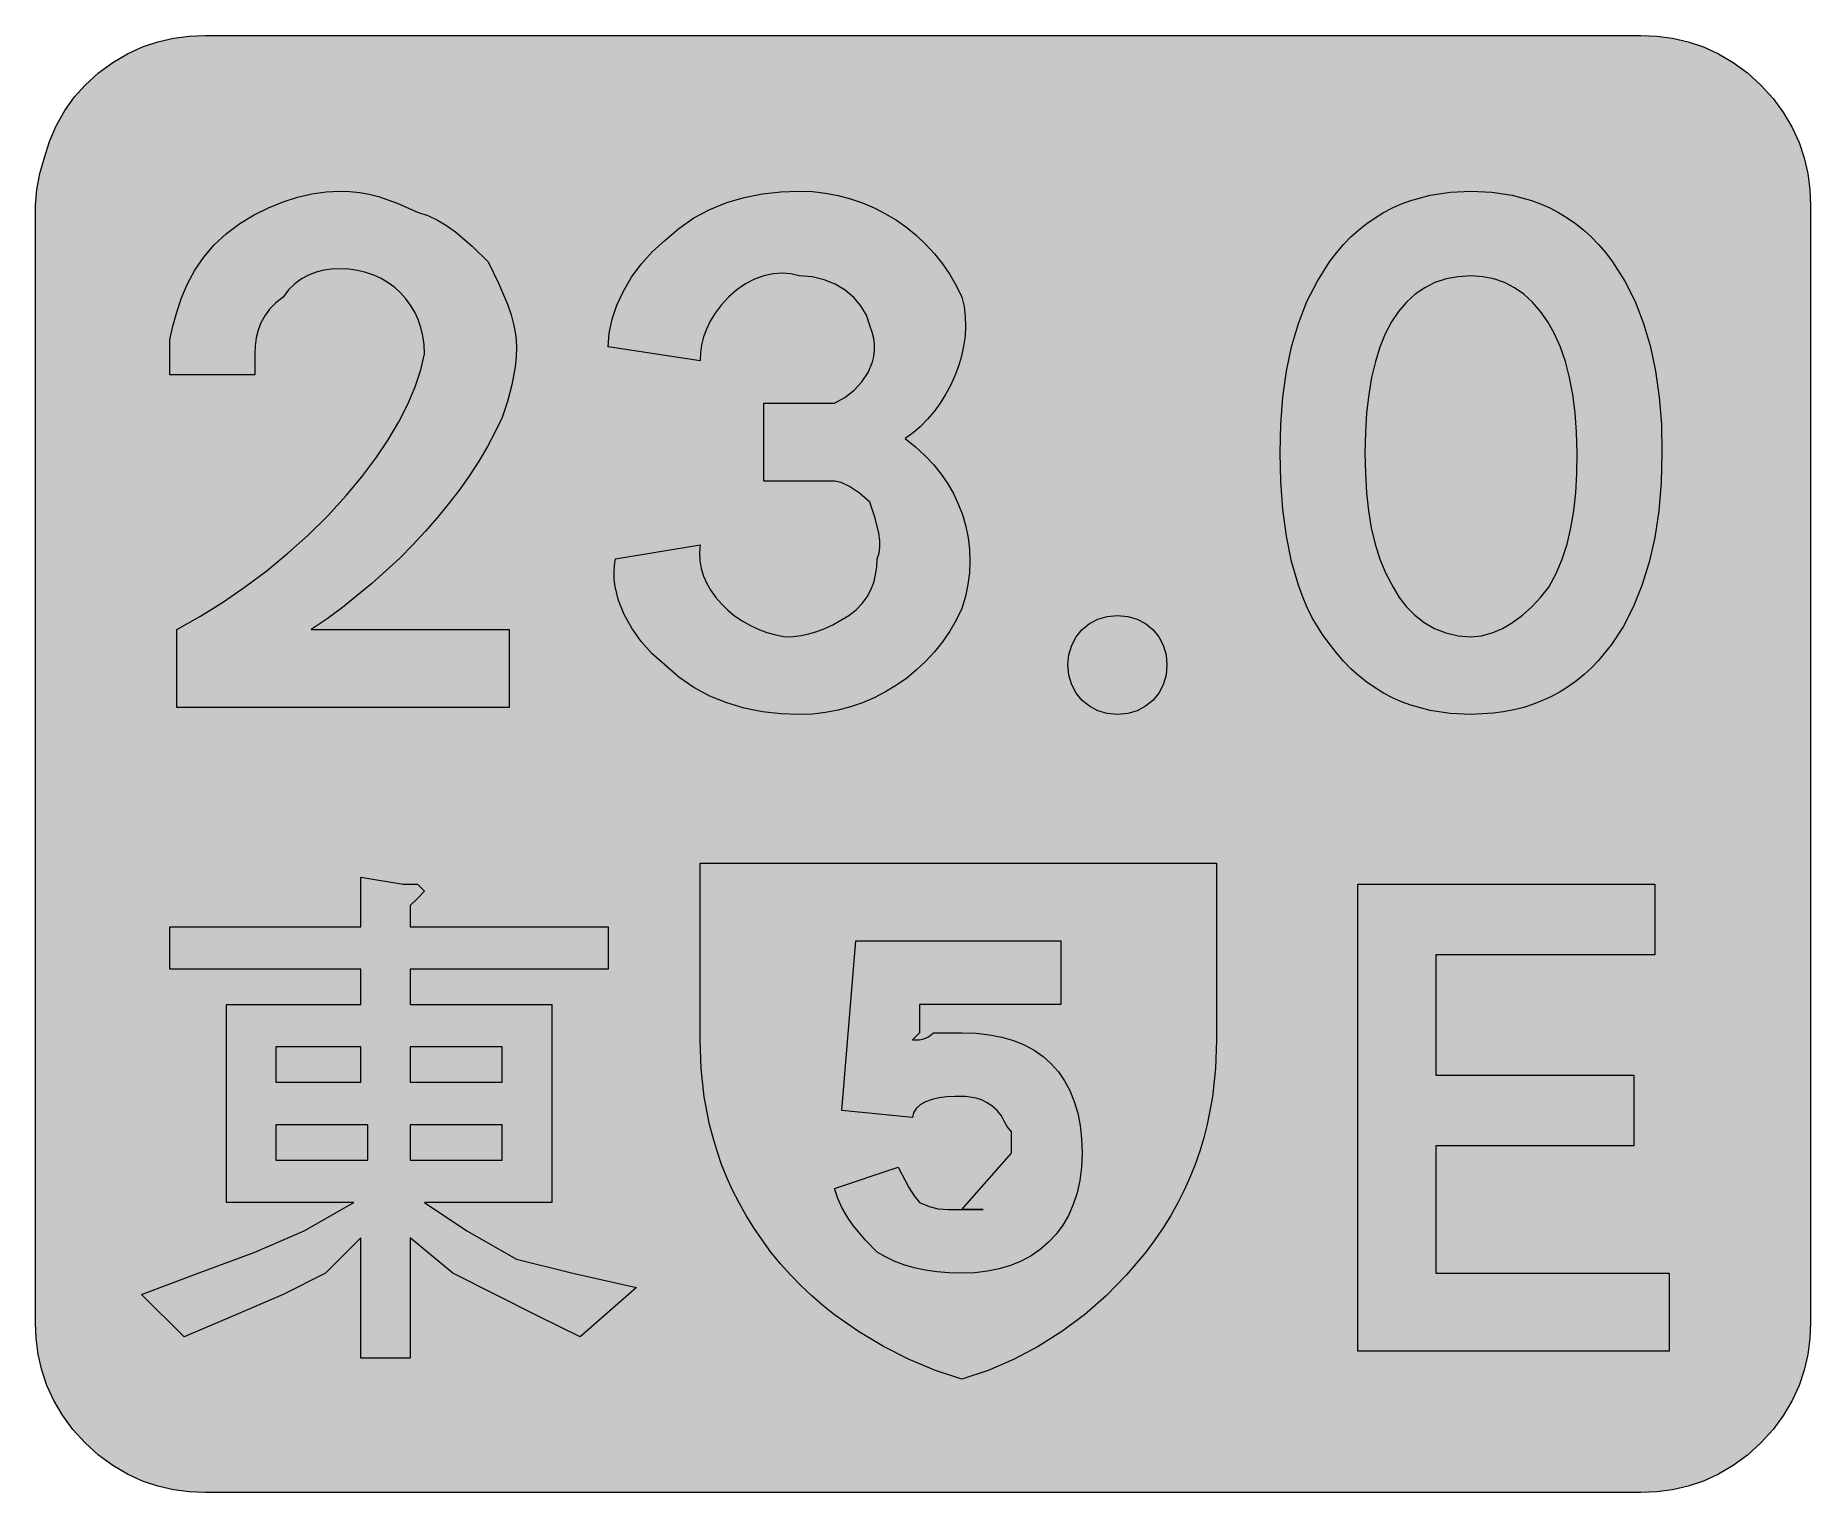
# Model space of a CAD drawing. Header units: metres. Extents: x 133 to 434, y 11 to 258.
import ezdxf

# ---------------------------------------------------------------- set-up
doc = ezdxf.new("R2010")
doc.units = ezdxf.units.M
for name, color, linetype, true_color in [('FILL_BLACK_000000', 7, 'Continuous', 0x000000), ('FILL_BLUE_0000FF', 7, 'Continuous', 0x0000ff), ('FILL_WHITE_FFFFFF', 7, 'Continuous', 0xffffff), ('FILL_YELLOW_FFFF00', 7, 'Continuous', 0xffff00), ('STROKE_BLACK_000000', 7, 'Continuous', 0x000000), ('STROKE_WHITE_FFFFFF', 7, 'Continuous', 0xffffff)]:
    doc.layers.add(name, color=color, linetype=linetype, true_color=true_color)

msp = doc.modelspace()

# ---------------------------------------------------------------- hatches: boundary and pattern name
at = {"layer": 'FILL_BLACK_000000', "true_color": 0x000000}
h = msp.add_hatch(color=7, dxfattribs=at)
h.dxf.hatch_style = 1
h.paths.add_polyline_path([(298.65, 68.64), (298.65, 72.24), (297.94, 73.14), (297.45, 74.04), (296.96, 74.94), (296.25, 75.84), (295.35, 76.63), (294.45, 77.23), (293.55, 77.65), (292.65, 77.94), (290.85, 78.2), (289.05, 78.24), (287.71, 78.18), (286.41, 78.01), (285.19, 77.73), (284.1, 77.34), (283.18, 76.83), (282.47, 76.21), (282.01, 75.48), (281.85, 74.64), (269.85, 75.84), (272.25, 104.64), (307.05, 104.64), (307.05, 93.84), (283.05, 93.84), (283.05, 89.04), (281.85, 87.84), (283.05, 87.84), (283.8, 87.99), (284.57, 88.35), (285.45, 89.04), (290.25, 89.04), (292.65, 88.96), (294.92, 88.7), (297.03, 88.29), (299.01, 87.71), (300.83, 86.97), (302.51, 86.07), (304.03, 85.01), (305.4, 83.79), (306.62, 82.42), (307.68, 80.9), (308.58, 79.22), (309.32, 77.4), (309.9, 75.42), (310.31, 73.31), (310.57, 71.04), (310.65, 68.64), (310.55, 66.24), (310.27, 63.97), (309.8, 61.86), (309.15, 59.88), (308.34, 58.06), (307.36, 56.38), (306.23, 54.86), (304.95, 53.49), (303.53, 52.27), (301.98, 51.21), (300.3, 50.31), (298.5, 49.57), (296.59, 48.99), (294.57, 48.58), (292.46, 48.32), (290.25, 48.24), (288.06, 48.3), (285.98, 48.46), (284.01, 48.75), (282.15, 49.14), (280.41, 49.65), (278.78, 50.26), (277.26, 51), (275.85, 51.84), (273.88, 53.86), (271.8, 56.34), (270.82, 57.75), (269.94, 59.26), (269.21, 60.9), (268.65, 62.64), (279.45, 66.24), (281.25, 62.79), (282.15, 61.35), (283.05, 60.24), (284.68, 59.55), (286.2, 59.19), (287.94, 59.06), (290.25, 59.04), (298.65, 68.64)])
at = {"layer": 'FILL_BLUE_0000FF', "true_color": 0x0000ff}
h = msp.add_hatch(color=7, dxfattribs=at)
h.dxf.hatch_style = 1
h.paths.add_polyline_path([(405.45, 258.24), (408.15, 258.13), (410.83, 257.77), (413.49, 257.16), (416.1, 256.29), (418.66, 255.13), (421.14, 253.68), (423.55, 251.92), (425.85, 249.84), (427.93, 247.54), (429.69, 245.13), (431.14, 242.65), (432.3, 240.09), (433.17, 237.48), (433.78, 234.82), (434.14, 232.14), (434.25, 229.44), (434.25, 39.84), (434.14, 37.14), (433.78, 34.46), (433.17, 31.8), (432.3, 29.19), (431.14, 26.63), (429.69, 24.15), (427.93, 21.74), (425.85, 19.44), (423.55, 17.36), (421.14, 15.6), (418.66, 14.15), (416.1, 12.99), (413.49, 12.12), (410.83, 11.51), (408.15, 11.15), (405.45, 11.04), (161.85, 11.04), (159.15, 11.15), (156.47, 11.51), (153.81, 12.12), (151.2, 12.99), (148.64, 14.15), (146.16, 15.6), (143.75, 17.36), (141.45, 19.44), (139.37, 21.74), (137.61, 24.15), (136.16, 26.63), (135, 29.19), (134.13, 31.8), (133.52, 34.46), (133.16, 37.14), (133.05, 39.84), (133.05, 229.44), (133.26, 232.14), (133.8, 234.84), (134.57, 237.54), (135.45, 240.24), (136.56, 242.92), (138, 245.49), (139.67, 247.83), (141.45, 249.84), (143.75, 251.92), (146.16, 253.68), (148.64, 255.13), (151.2, 256.29), (153.81, 257.16), (156.47, 257.77), (159.15, 258.13), (161.85, 258.24), (405.45, 258.24)])
at = {"layer": 'FILL_WHITE_FFFFFF', "true_color": 0xffffff}
h = msp.add_hatch(color=7, dxfattribs=at)
h.dxf.hatch_style = 1
h.paths.add_polyline_path([(155.85, 200.64), (155.85, 206.64), (156.36, 208.94), (157.01, 211.31), (157.83, 213.71), (158.85, 216.09), (160.09, 218.42), (161.59, 220.65), (163.36, 222.73), (165.45, 224.64), (167.75, 226.33), (170.14, 227.79), (172.58, 229.03), (175.05, 230.04), (177.52, 230.83), (179.96, 231.39), (182.35, 231.73), (184.65, 231.84), (186.4, 231.78), (188.06, 231.61), (189.67, 231.33), (191.25, 230.94), (194.44, 229.81), (197.85, 228.24), (199.6, 227.68), (201.24, 226.93), (202.81, 226), (204.3, 224.94), (207.13, 222.5), (209.85, 219.84), (211.61, 216.24), (213.15, 212.64), (213.76, 210.84), (214.24, 209.04), (214.54, 207.24), (214.65, 205.44), (214.6, 203.69), (214.44, 202.05), (213.9, 198.99), (213.13, 196.16), (212.25, 193.44), (211.06, 190.97), (209.73, 188.5), (208.27, 186.04), (206.68, 183.6), (204.98, 181.17), (203.16, 178.78), (201.23, 176.42), (199.2, 174.09), (197.07, 171.81), (194.85, 169.57), (190.14, 165.26), (185.13, 161.2), (182.52, 159.28), (179.85, 157.44), (213.45, 157.44), (213.45, 144.24), (157.05, 144.24), (157.05, 157.44), (161.04, 159.75), (164.93, 162.18), (168.69, 164.76), (172.35, 167.49), (175.89, 170.39), (179.33, 173.47), (182.64, 176.75), (185.85, 180.24), (188.44, 183.39), (190.78, 186.52), (192.87, 189.63), (194.7, 192.69), (196.24, 195.7), (197.49, 198.63), (198.43, 201.49), (199.05, 204.24), (198.98, 205.79), (198.78, 207.27), (198.44, 208.69), (197.98, 210.03), (197.4, 211.3), (196.71, 212.49), (195.91, 213.59), (195, 214.59), (194, 215.5), (192.9, 216.3), (191.71, 216.99), (190.44, 217.57), (189.1, 218.03), (187.68, 218.37), (186.2, 218.57), (184.65, 218.64), (183.3, 218.58), (181.97, 218.4), (180.66, 218.07), (179.4, 217.59), (178.19, 216.94), (177.06, 216.11), (176, 215.08), (175.05, 213.84), (173.81, 212.89), (172.78, 211.83), (171.95, 210.7), (171.3, 209.49), (170.82, 208.23), (170.49, 206.92), (170.31, 205.59), (170.25, 204.24), (170.25, 200.64), (155.85, 200.64)])
h = msp.add_hatch(color=7, dxfattribs=at)
h.dxf.hatch_style = 1
h.paths.add_polyline_path([(256.65, 182.64), (256.65, 195.84), (266.25, 195.84), (267.45, 195.84), (268.65, 195.84), (270.38, 196.85), (271.95, 198.07), (273.29, 199.49), (274.35, 201.09), (275.07, 202.86), (275.29, 203.8), (275.4, 204.78), (275.4, 205.8), (275.28, 206.85), (275.03, 207.93), (274.65, 209.04), (274.04, 210.78), (273.11, 212.38), (271.91, 213.81), (270.45, 215.04), (268.77, 216.05), (266.89, 216.8), (264.84, 217.28), (262.65, 217.44), (261.25, 217.78), (259.76, 217.89), (258.22, 217.78), (256.65, 217.44), (255.08, 216.88), (253.54, 216.09), (252.05, 215.08), (250.65, 213.84), (249.41, 212.49), (248.38, 211.14), (247.55, 209.79), (246.9, 208.44), (246.42, 207.09), (246.09, 205.74), (245.91, 204.39), (245.85, 203.04), (230.25, 205.44), (230.42, 207.74), (230.91, 210.11), (231.71, 212.51), (232.8, 214.89), (234.18, 217.22), (235.82, 219.45), (237.71, 221.53), (239.85, 223.44), (242.21, 225.52), (244.76, 227.28), (247.49, 228.73), (250.35, 229.89), (253.33, 230.76), (256.39, 231.37), (259.5, 231.73), (262.65, 231.84), (264.88, 231.76), (267.08, 231.51), (269.24, 231.1), (271.35, 230.55), (273.4, 229.84), (275.39, 228.99), (277.31, 228.01), (279.15, 226.89), (280.91, 225.65), (282.57, 224.28), (284.14, 222.8), (285.6, 221.21), (286.95, 219.51), (288.18, 217.71), (289.28, 215.82), (290.25, 213.84), (290.62, 212.24), (290.82, 210.59), (290.87, 208.92), (290.78, 207.22), (290.54, 205.52), (290.17, 203.82), (289.67, 202.14), (289.05, 200.49), (288.32, 198.88), (287.48, 197.33), (286.55, 195.84), (285.53, 194.43), (284.42, 193.12), (283.23, 191.9), (281.97, 190.81), (280.65, 189.84), (282.38, 188.45), (283.97, 186.98), (285.41, 185.43), (286.71, 183.82), (287.86, 182.15), (288.86, 180.41), (289.7, 178.62), (290.4, 176.79), (290.94, 174.91), (291.33, 173), (291.55, 171.06), (291.62, 169.08), (291.52, 167.09), (291.26, 165.08), (290.84, 163.06), (290.25, 161.04), (289.28, 159.06), (288.18, 157.17), (286.95, 155.37), (285.6, 153.67), (284.14, 152.08), (282.57, 150.6), (280.91, 149.23), (279.15, 147.99), (277.31, 146.87), (275.39, 145.89), (273.4, 145.04), (271.35, 144.33), (269.24, 143.78), (267.08, 143.37), (264.88, 143.12), (262.65, 143.04), (259.5, 143.15), (256.39, 143.51), (253.33, 144.12), (250.35, 144.99), (247.49, 146.15), (244.76, 147.6), (242.21, 149.36), (239.85, 151.44), (237.72, 153.35), (235.84, 155.43), (234.24, 157.66), (232.95, 159.99), (232, 162.37), (231.41, 164.77), (231.27, 165.96), (231.22, 167.14), (231.28, 168.3), (231.45, 169.44), (245.85, 171.84), (245.72, 170.49), (245.78, 169.15), (246.01, 167.83), (246.41, 166.53), (246.97, 165.27), (247.66, 164.06), (248.5, 162.89), (249.45, 161.79), (250.52, 160.76), (251.69, 159.8), (252.95, 158.94), (254.29, 158.17), (255.7, 157.51), (257.17, 156.96), (258.69, 156.53), (260.25, 156.24), (261.6, 156.3), (262.95, 156.46), (264.3, 156.75), (265.65, 157.14), (267, 157.65), (268.35, 158.26), (271.05, 159.84), (272.29, 160.79), (273.32, 161.85), (274.15, 162.98), (274.8, 164.19), (275.28, 165.45), (275.61, 166.76), (275.79, 168.09), (275.85, 169.44), (276.19, 170.39), (276.34, 171.45), (276.31, 172.58), (276.15, 173.79), (275.51, 176.36), (274.65, 179.04), (272.87, 180.61), (271.2, 181.74), (269.76, 182.41), (268.65, 182.64), (256.65, 182.64)])
h = msp.add_hatch(color=7, dxfattribs=at)
h.dxf.hatch_style = 1
h.paths.add_polyline_path([(344.72, 196.89), (345.33, 201.28), (346.2, 205.44), (347.36, 209.38), (348.81, 213.09), (350.57, 216.58), (352.65, 219.84), (353.8, 221.36), (355.01, 222.77), (356.27, 224.07), (357.58, 225.26), (358.94, 226.35), (360.35, 227.33), (361.8, 228.21), (363.3, 228.99), (364.84, 229.67), (366.42, 230.26), (369.69, 231.15), (373.11, 231.67), (376.65, 231.84), (380.19, 231.67), (383.61, 231.15), (386.88, 230.26), (388.46, 229.67), (390, 228.99), (391.5, 228.21), (392.95, 227.33), (394.36, 226.35), (395.72, 225.26), (397.03, 224.07), (398.29, 222.77), (399.5, 221.36), (400.65, 219.84), (402.73, 216.58), (404.49, 213.09), (405.94, 209.38), (407.1, 205.44), (407.97, 201.28), (408.58, 196.89), (408.94, 192.28), (409.05, 187.44), (408.91, 182.39), (408.49, 177.61), (407.81, 173.09), (406.86, 168.86), (405.64, 164.91), (404.18, 161.26), (402.46, 157.92), (400.5, 154.89), (398.3, 152.18), (397.11, 150.96), (395.87, 149.81), (394.56, 148.75), (393.2, 147.78), (391.79, 146.89), (390.32, 146.1), (388.79, 145.39), (387.22, 144.77), (385.58, 144.25), (383.9, 143.82), (382.16, 143.48), (380.38, 143.24), (376.65, 143.04), (373.11, 143.21), (369.69, 143.73), (366.42, 144.62), (364.84, 145.21), (363.3, 145.89), (361.8, 146.67), (360.35, 147.55), (358.94, 148.53), (357.58, 149.62), (356.27, 150.81), (355.01, 152.11), (353.8, 153.52), (352.65, 155.04), (351.57, 156.45), (350.57, 157.96), (349.65, 159.57), (348.81, 161.28), (348.04, 163.09), (347.36, 164.98), (346.2, 168.99), (345.33, 173.29), (344.72, 177.82), (344.36, 182.55), (344.25, 187.44), (344.36, 192.28), (344.72, 196.89)])
h.paths.add_polyline_path([(380.23, 156.88), (381.99, 157.63), (383.7, 158.64), (385.36, 159.87), (386.94, 161.3), (388.45, 162.9), (389.85, 164.64), (391.09, 166.95), (392.12, 169.38), (392.95, 171.96), (393.6, 174.69), (394.08, 177.59), (394.41, 180.67), (394.59, 183.95), (394.65, 187.44), (394.57, 190.94), (394.32, 194.24), (393.91, 197.34), (393.36, 200.23), (392.65, 202.91), (391.8, 205.37), (390.82, 207.62), (389.7, 209.64), (388.46, 211.44), (387.09, 213.01), (385.61, 214.35), (384.02, 215.45), (382.32, 216.32), (380.52, 216.94), (378.63, 217.31), (376.65, 217.44), (374.47, 217.31), (372.43, 216.94), (370.53, 216.32), (368.78, 215.45), (367.16, 214.35), (365.68, 213.01), (364.35, 211.44), (363.15, 209.64), (362.1, 207.62), (361.18, 205.37), (360.41, 202.91), (359.78, 200.23), (359.28, 197.34), (358.93, 194.24), (358.72, 190.94), (358.65, 187.44), (358.71, 183.95), (358.89, 180.67), (359.22, 177.59), (359.7, 174.69), (360.35, 171.96), (361.18, 169.38), (362.21, 166.95), (363.45, 164.64), (364.46, 162.9), (365.68, 161.3), (367.1, 159.87), (368.7, 158.64), (370.47, 157.63), (372.39, 156.88), (374.46, 156.4), (376.65, 156.24), (378.45, 156.4), (380.23, 156.88)], flags=16)
h = msp.add_hatch(color=7, dxfattribs=at)
h.dxf.hatch_style = 1
h.paths.add_polyline_path([(324.89, 149.7), (324.41, 148.1), (323.66, 146.67), (322.65, 145.44), (321.42, 144.43), (319.99, 143.68), (318.39, 143.2), (316.65, 143.04), (314.91, 143.2), (313.31, 143.68), (311.88, 144.43), (310.65, 145.44), (309.64, 146.67), (308.89, 148.1), (308.41, 149.7), (308.25, 151.44), (308.41, 153.18), (308.89, 154.78), (309.64, 156.21), (310.65, 157.44), (311.88, 158.45), (313.31, 159.2), (314.91, 159.68), (316.65, 159.84), (318.39, 159.68), (319.99, 159.2), (321.42, 158.45), (322.65, 157.44), (323.66, 156.21), (324.41, 154.78), (324.89, 153.18), (325.05, 151.44), (324.89, 149.7)])
h = msp.add_hatch(color=7, dxfattribs=at)
h.dxf.hatch_style = 1
h.paths.add_polyline_path([(196.65, 110.64), (196.65, 107.04), (230.25, 107.04), (230.25, 99.84), (196.65, 99.84), (196.65, 93.84), (220.65, 93.84), (220.65, 60.24), (199.05, 60.24), (206.25, 55.44), (214.65, 50.64), (224.25, 48.24), (235.05, 45.84), (225.45, 37.44), (218.25, 41.04), (211.05, 44.64), (203.85, 48.24), (196.65, 54.24), (196.65, 33.84), (188.25, 33.84), (188.25, 54.24), (182.25, 48.24), (175.05, 44.64), (166.65, 41.04), (158.25, 37.44), (151.05, 44.64), (160.65, 48.24), (170.25, 51.84), (178.65, 55.44), (187.05, 60.24), (165.45, 60.24), (165.45, 93.84), (188.25, 93.84), (188.25, 99.84), (155.85, 99.84), (155.85, 107.04), (188.25, 107.04), (188.25, 115.44), (195.45, 114.24), (197.85, 114.24), (199.05, 113.04), (197.85, 111.84), (196.65, 110.64)])
h.paths.add_polyline_path([(188.25, 80.64), (188.25, 86.64), (173.85, 86.64), (173.85, 80.64), (188.25, 80.64)], flags=16)
h.paths.add_polyline_path([(196.65, 67.44), (212.25, 67.44), (212.25, 73.44), (196.65, 73.44), (196.65, 67.44)], flags=16)
h.paths.add_polyline_path([(196.65, 86.64), (196.65, 80.64), (212.25, 80.64), (212.25, 86.64), (196.65, 86.64)], flags=16)
h.paths.add_polyline_path([(189.45, 73.44), (173.85, 73.44), (173.85, 67.44), (189.45, 67.44), (189.45, 73.44)], flags=16)
h = msp.add_hatch(color=7, dxfattribs=at)
h.dxf.hatch_style = 1
h.paths.add_polyline_path([(357.45, 114.24), (407.85, 114.24), (407.85, 102.24), (370.65, 102.24), (370.65, 81.84), (404.25, 81.84), (404.25, 69.84), (370.65, 69.84), (370.65, 48.24), (410.25, 48.24), (410.25, 35.04), (357.45, 35.04), (357.45, 114.24)])
at = {"layer": 'FILL_YELLOW_FFFF00', "true_color": 0xffff00}
h = msp.add_hatch(color=7, dxfattribs=at)
h.dxf.hatch_style = 1
h.paths.add_polyline_path([(285.76, 31.76), (281.31, 33.61), (276.94, 35.81), (272.7, 38.34), (268.63, 41.21), (266.67, 42.77), (264.77, 44.41), (262.93, 46.14), (261.16, 47.96), (259.47, 49.86), (257.85, 51.84), (256.33, 53.88), (254.92, 55.95), (253.62, 58.04), (252.43, 60.16), (251.34, 62.32), (250.36, 64.5), (249.48, 66.7), (248.7, 68.94), (248.02, 71.2), (247.43, 73.5), (246.54, 78.16), (246.02, 82.95), (245.85, 87.84), (245.85, 117.84), (333.45, 117.84), (333.45, 87.84), (333.28, 82.95), (332.76, 78.16), (331.87, 73.5), (331.28, 71.2), (330.6, 68.94), (329.82, 66.7), (328.94, 64.5), (327.96, 62.32), (326.87, 60.16), (325.68, 58.04), (324.38, 55.95), (322.97, 53.88), (321.45, 51.84), (318.19, 47.96), (314.72, 44.41), (311.05, 41.21), (307.2, 38.34), (303.18, 35.81), (299.01, 33.61), (294.69, 31.76), (290.25, 30.24), (285.76, 31.76)])

# ---------------------------------------------------------------- linework, layer by layer
at = {"layer": 'FILL_BLACK_000000', "lineweight": 0, "true_color": 0x000000}
msp.add_lwpolyline([(298.65, 68.64), (298.65, 72.24), (297.94, 73.14), (297.45, 74.04), (296.96, 74.94), (296.25, 75.84), (295.35, 76.63), (294.45, 77.23), (293.55, 77.65), (292.65, 77.94), (290.85, 78.2), (289.05, 78.24), (287.71, 78.18), (286.41, 78.01), (285.19, 77.73), (284.1, 77.34), (283.18, 76.83), (282.47, 76.21), (282.01, 75.48), (281.85, 74.64), (269.85, 75.84), (272.25, 104.64), (307.05, 104.64), (307.05, 93.84), (283.05, 93.84), (283.05, 89.04), (281.85, 87.84), (283.05, 87.84), (283.8, 87.99), (284.57, 88.35), (285.45, 89.04), (290.25, 89.04), (292.65, 88.96), (294.92, 88.7), (297.03, 88.29), (299.01, 87.71), (300.83, 86.97), (302.51, 86.07), (304.03, 85.01), (305.4, 83.79), (306.62, 82.42), (307.68, 80.9), (308.58, 79.22), (309.32, 77.4), (309.9, 75.42), (310.31, 73.31), (310.57, 71.04), (310.65, 68.64), (310.55, 66.24), (310.27, 63.97), (309.8, 61.86), (309.15, 59.88), (308.34, 58.06), (307.36, 56.38), (306.23, 54.86), (304.95, 53.49), (303.53, 52.27), (301.98, 51.21), (300.3, 50.31), (298.5, 49.57), (296.59, 48.99), (294.57, 48.58), (292.46, 48.32), (290.25, 48.24), (288.06, 48.3), (285.98, 48.46), (284.01, 48.75), (282.15, 49.14), (280.41, 49.65), (278.78, 50.26), (277.26, 51), (275.85, 51.84), (273.88, 53.86), (271.8, 56.34), (270.82, 57.75), (269.94, 59.26), (269.21, 60.9), (268.65, 62.64), (279.45, 66.24), (281.25, 62.79), (282.15, 61.35), (283.05, 60.24), (284.68, 59.55), (286.2, 59.19), (287.94, 59.06), (290.25, 59.04)], close=True, dxfattribs=at)
at = {"layer": 'FILL_BLUE_0000FF', "lineweight": 0, "true_color": 0x0000ff}
msp.add_lwpolyline([(405.45, 258.24), (408.15, 258.13), (410.83, 257.77), (413.49, 257.16), (416.1, 256.29), (418.66, 255.13), (421.14, 253.68), (423.55, 251.92), (425.85, 249.84), (427.93, 247.54), (429.69, 245.13), (431.14, 242.65), (432.3, 240.09), (433.17, 237.48), (433.78, 234.82), (434.14, 232.14), (434.25, 229.44), (434.25, 39.84), (434.14, 37.14), (433.78, 34.46), (433.17, 31.8), (432.3, 29.19), (431.14, 26.63), (429.69, 24.15), (427.93, 21.74), (425.85, 19.44), (423.55, 17.36), (421.14, 15.6), (418.66, 14.15), (416.1, 12.99), (413.49, 12.12), (410.83, 11.51), (408.15, 11.15), (405.45, 11.04), (161.85, 11.04), (159.15, 11.15), (156.47, 11.51), (153.81, 12.12), (151.2, 12.99), (148.64, 14.15), (146.16, 15.6), (143.75, 17.36), (141.45, 19.44), (139.37, 21.74), (137.61, 24.15), (136.16, 26.63), (135, 29.19), (134.13, 31.8), (133.52, 34.46), (133.16, 37.14), (133.05, 39.84), (133.05, 229.44), (133.26, 232.14), (133.8, 234.84), (134.57, 237.54), (135.45, 240.24), (136.56, 242.92), (138, 245.49), (139.67, 247.83), (141.45, 249.84), (143.75, 251.92), (146.16, 253.68), (148.64, 255.13), (151.2, 256.29), (153.81, 257.16), (156.47, 257.77), (159.15, 258.13), (161.85, 258.24)], close=True, dxfattribs=at)
at = {"layer": 'FILL_WHITE_FFFFFF', "lineweight": 0, "true_color": 0xffffff}
for points in [[(155.85, 200.64), (155.85, 206.64), (156.36, 208.94), (157.01, 211.31), (157.83, 213.71), (158.85, 216.09), (160.09, 218.42), (161.59, 220.65), (163.36, 222.73), (165.45, 224.64), (167.75, 226.33), (170.14, 227.79), (172.58, 229.03), (175.05, 230.04), (177.52, 230.83), (179.96, 231.39), (182.35, 231.73), (184.65, 231.84), (186.4, 231.78), (188.06, 231.61), (189.67, 231.33), (191.25, 230.94), (194.44, 229.81), (197.85, 228.24), (199.6, 227.68), (201.24, 226.93), (202.81, 226), (204.3, 224.94), (207.13, 222.5), (209.85, 219.84), (211.61, 216.24), (213.15, 212.64), (213.76, 210.84), (214.24, 209.04), (214.54, 207.24), (214.65, 205.44), (214.6, 203.69), (214.44, 202.05), (213.9, 198.99), (213.13, 196.16), (212.25, 193.44), (211.06, 190.97), (209.73, 188.5), (208.27, 186.04), (206.68, 183.6), (204.98, 181.17), (203.16, 178.78), (201.23, 176.42), (199.2, 174.09), (197.07, 171.81), (194.85, 169.57), (190.14, 165.26), (185.13, 161.2), (182.52, 159.28), (179.85, 157.44), (213.45, 157.44), (213.45, 144.24), (157.05, 144.24), (157.05, 157.44), (161.04, 159.75), (164.93, 162.18), (168.69, 164.76), (172.35, 167.49), (175.89, 170.39), (179.33, 173.47), (182.64, 176.75), (185.85, 180.24), (188.44, 183.39), (190.78, 186.52), (192.87, 189.63), (194.7, 192.69), (196.24, 195.7), (197.49, 198.63), (198.43, 201.49), (199.05, 204.24), (198.98, 205.79), (198.78, 207.27), (198.44, 208.69), (197.98, 210.03), (197.4, 211.3), (196.71, 212.49), (195.91, 213.59), (195, 214.59), (194, 215.5), (192.9, 216.3), (191.71, 216.99), (190.44, 217.57), (189.1, 218.03), (187.68, 218.37), (186.2, 218.57), (184.65, 218.64), (183.3, 218.58), (181.97, 218.4), (180.66, 218.07), (179.4, 217.59), (178.19, 216.94), (177.06, 216.11), (176, 215.08), (175.05, 213.84), (173.81, 212.89), (172.78, 211.83), (171.95, 210.7), (171.3, 209.49), (170.82, 208.23), (170.49, 206.92), (170.31, 205.59), (170.25, 204.24), (170.25, 200.64)], [(256.65, 182.64), (256.65, 195.84), (266.25, 195.84), (267.45, 195.84), (268.65, 195.84), (270.38, 196.85), (271.95, 198.07), (273.29, 199.49), (274.35, 201.09), (275.07, 202.86), (275.29, 203.8), (275.4, 204.78), (275.4, 205.8), (275.28, 206.85), (275.03, 207.93), (274.65, 209.04), (274.04, 210.78), (273.11, 212.38), (271.91, 213.81), (270.45, 215.04), (268.77, 216.05), (266.89, 216.8), (264.84, 217.28), (262.65, 217.44), (261.25, 217.78), (259.76, 217.89), (258.22, 217.78), (256.65, 217.44), (255.08, 216.88), (253.54, 216.09), (252.05, 215.08), (250.65, 213.84), (249.41, 212.49), (248.38, 211.14), (247.55, 209.79), (246.9, 208.44), (246.42, 207.09), (246.09, 205.74), (245.91, 204.39), (245.85, 203.04), (230.25, 205.44), (230.42, 207.74), (230.91, 210.11), (231.71, 212.51), (232.8, 214.89), (234.18, 217.22), (235.82, 219.45), (237.71, 221.53), (239.85, 223.44), (242.21, 225.52), (244.76, 227.28), (247.49, 228.73), (250.35, 229.89), (253.33, 230.76), (256.39, 231.37), (259.5, 231.73), (262.65, 231.84), (264.88, 231.76), (267.08, 231.51), (269.24, 231.1), (271.35, 230.55), (273.4, 229.84), (275.39, 228.99), (277.31, 228.01), (279.15, 226.89), (280.91, 225.65), (282.57, 224.28), (284.14, 222.8), (285.6, 221.21), (286.95, 219.51), (288.18, 217.71), (289.28, 215.82), (290.25, 213.84), (290.62, 212.24), (290.82, 210.59), (290.87, 208.92), (290.78, 207.22), (290.54, 205.52), (290.17, 203.82), (289.67, 202.14), (289.05, 200.49), (288.32, 198.88), (287.48, 197.33), (286.55, 195.84), (285.53, 194.43), (284.42, 193.12), (283.23, 191.9), (281.97, 190.81), (280.65, 189.84), (282.38, 188.45), (283.97, 186.98), (285.41, 185.43), (286.71, 183.82), (287.86, 182.15), (288.86, 180.41), (289.7, 178.62), (290.4, 176.79), (290.94, 174.91), (291.33, 173), (291.55, 171.06), (291.62, 169.08), (291.52, 167.09), (291.26, 165.08), (290.84, 163.06), (290.25, 161.04), (289.28, 159.06), (288.18, 157.17), (286.95, 155.37), (285.6, 153.67), (284.14, 152.08), (282.57, 150.6), (280.91, 149.23), (279.15, 147.99), (277.31, 146.87), (275.39, 145.89), (273.4, 145.04), (271.35, 144.33), (269.24, 143.78), (267.08, 143.37), (264.88, 143.12), (262.65, 143.04), (259.5, 143.15), (256.39, 143.51), (253.33, 144.12), (250.35, 144.99), (247.49, 146.15), (244.76, 147.6), (242.21, 149.36), (239.85, 151.44), (237.72, 153.35), (235.84, 155.43), (234.24, 157.66), (232.95, 159.99), (232, 162.37), (231.41, 164.77), (231.27, 165.96), (231.22, 167.14), (231.28, 168.3), (231.45, 169.44), (245.85, 171.84), (245.72, 170.49), (245.78, 169.15), (246.01, 167.83), (246.41, 166.53), (246.97, 165.27), (247.66, 164.06), (248.5, 162.89), (249.45, 161.79), (250.52, 160.76), (251.69, 159.8), (252.95, 158.94), (254.29, 158.17), (255.7, 157.51), (257.17, 156.96), (258.69, 156.53), (260.25, 156.24), (261.6, 156.3), (262.95, 156.46), (264.3, 156.75), (265.65, 157.14), (267, 157.65), (268.35, 158.26), (271.05, 159.84), (272.29, 160.79), (273.32, 161.85), (274.15, 162.98), (274.8, 164.19), (275.28, 165.45), (275.61, 166.76), (275.79, 168.09), (275.85, 169.44), (276.19, 170.39), (276.34, 171.45), (276.31, 172.58), (276.15, 173.79), (275.51, 176.36), (274.65, 179.04), (272.87, 180.61), (271.2, 181.74), (269.76, 182.41), (268.65, 182.64)], [(344.72, 196.89), (345.33, 201.28), (346.2, 205.44), (347.36, 209.38), (348.81, 213.09), (350.57, 216.58), (352.65, 219.84), (353.8, 221.36), (355.01, 222.77), (356.27, 224.07), (357.58, 225.26), (358.94, 226.35), (360.35, 227.33), (361.8, 228.21), (363.3, 228.99), (364.84, 229.67), (366.42, 230.26), (369.69, 231.15), (373.11, 231.67), (376.65, 231.84), (380.19, 231.67), (383.61, 231.15), (386.88, 230.26), (388.46, 229.67), (390, 228.99), (391.5, 228.21), (392.95, 227.33), (394.36, 226.35), (395.72, 225.26), (397.03, 224.07), (398.29, 222.77), (399.5, 221.36), (400.65, 219.84), (402.73, 216.58), (404.49, 213.09), (405.94, 209.38), (407.1, 205.44), (407.97, 201.28), (408.58, 196.89), (408.94, 192.28), (409.05, 187.44), (408.91, 182.39), (408.49, 177.61), (407.81, 173.09), (406.86, 168.86), (405.64, 164.91), (404.18, 161.26), (402.46, 157.92), (400.5, 154.89), (398.3, 152.18), (397.11, 150.96), (395.87, 149.81), (394.56, 148.75), (393.2, 147.78), (391.79, 146.89), (390.32, 146.1), (388.79, 145.39), (387.22, 144.77), (385.58, 144.25), (383.9, 143.82), (382.16, 143.48), (380.38, 143.24), (376.65, 143.04), (373.11, 143.21), (369.69, 143.73), (366.42, 144.62), (364.84, 145.21), (363.3, 145.89), (361.8, 146.67), (360.35, 147.55), (358.94, 148.53), (357.58, 149.62), (356.27, 150.81), (355.01, 152.11), (353.8, 153.52), (352.65, 155.04), (351.57, 156.45), (350.57, 157.96), (349.65, 159.57), (348.81, 161.28), (348.04, 163.09), (347.36, 164.98), (346.2, 168.99), (345.33, 173.29), (344.72, 177.82), (344.36, 182.55), (344.25, 187.44), (344.36, 192.28)], [(380.23, 156.88), (381.99, 157.63), (383.7, 158.64), (385.36, 159.87), (386.94, 161.3), (388.45, 162.9), (389.85, 164.64), (391.09, 166.95), (392.12, 169.38), (392.95, 171.96), (393.6, 174.69), (394.08, 177.59), (394.41, 180.67), (394.59, 183.95), (394.65, 187.44), (394.57, 190.94), (394.32, 194.24), (393.91, 197.34), (393.36, 200.23), (392.65, 202.91), (391.8, 205.37), (390.82, 207.62), (389.7, 209.64), (388.46, 211.44), (387.09, 213.01), (385.61, 214.35), (384.02, 215.45), (382.32, 216.32), (380.52, 216.94), (378.63, 217.31), (376.65, 217.44), (374.47, 217.31), (372.43, 216.94), (370.53, 216.32), (368.78, 215.45), (367.16, 214.35), (365.68, 213.01), (364.35, 211.44), (363.15, 209.64), (362.1, 207.62), (361.18, 205.37), (360.41, 202.91), (359.78, 200.23), (359.28, 197.34), (358.93, 194.24), (358.72, 190.94), (358.65, 187.44), (358.71, 183.95), (358.89, 180.67), (359.22, 177.59), (359.7, 174.69), (360.35, 171.96), (361.18, 169.38), (362.21, 166.95), (363.45, 164.64), (364.46, 162.9), (365.68, 161.3), (367.1, 159.87), (368.7, 158.64), (370.47, 157.63), (372.39, 156.88), (374.46, 156.4), (376.65, 156.24), (378.45, 156.4)], [(324.89, 149.7), (324.41, 148.1), (323.66, 146.67), (322.65, 145.44), (321.42, 144.43), (319.99, 143.68), (318.39, 143.2), (316.65, 143.04), (314.91, 143.2), (313.31, 143.68), (311.88, 144.43), (310.65, 145.44), (309.64, 146.67), (308.89, 148.1), (308.41, 149.7), (308.25, 151.44), (308.41, 153.18), (308.89, 154.78), (309.64, 156.21), (310.65, 157.44), (311.88, 158.45), (313.31, 159.2), (314.91, 159.68), (316.65, 159.84), (318.39, 159.68), (319.99, 159.2), (321.42, 158.45), (322.65, 157.44), (323.66, 156.21), (324.41, 154.78), (324.89, 153.18), (325.05, 151.44)], [(196.65, 110.64), (196.65, 107.04), (230.25, 107.04), (230.25, 99.84), (196.65, 99.84), (196.65, 93.84), (220.65, 93.84), (220.65, 60.24), (199.05, 60.24), (206.25, 55.44), (214.65, 50.64), (224.25, 48.24), (235.05, 45.84), (225.45, 37.44), (218.25, 41.04), (211.05, 44.64), (203.85, 48.24), (196.65, 54.24), (196.65, 33.84), (188.25, 33.84), (188.25, 54.24), (182.25, 48.24), (175.05, 44.64), (166.65, 41.04), (158.25, 37.44), (151.05, 44.64), (160.65, 48.24), (170.25, 51.84), (178.65, 55.44), (187.05, 60.24), (165.45, 60.24), (165.45, 93.84), (188.25, 93.84), (188.25, 99.84), (155.85, 99.84), (155.85, 107.04), (188.25, 107.04), (188.25, 115.44), (195.45, 114.24), (197.85, 114.24), (199.05, 113.04), (197.85, 111.84)], [(357.45, 114.24), (407.85, 114.24), (407.85, 102.24), (370.65, 102.24), (370.65, 81.84), (404.25, 81.84), (404.25, 69.84), (370.65, 69.84), (370.65, 48.24), (410.25, 48.24), (410.25, 35.04), (357.45, 35.04)], [(188.25, 80.64), (188.25, 86.64), (173.85, 86.64), (173.85, 80.64)], [(196.65, 86.64), (196.65, 80.64), (212.25, 80.64), (212.25, 86.64)], [(189.45, 73.44), (173.85, 73.44), (173.85, 67.44), (189.45, 67.44)], [(196.65, 67.44), (212.25, 67.44), (212.25, 73.44), (196.65, 73.44)]]:
    msp.add_lwpolyline(points, close=True, dxfattribs=at)
at = {"layer": 'FILL_YELLOW_FFFF00', "lineweight": 0, "true_color": 0xffff00}
msp.add_lwpolyline([(285.76, 31.76), (281.31, 33.61), (276.94, 35.81), (272.7, 38.34), (268.63, 41.21), (266.67, 42.77), (264.77, 44.41), (262.93, 46.14), (261.16, 47.96), (259.47, 49.86), (257.85, 51.84), (256.33, 53.88), (254.92, 55.95), (253.62, 58.04), (252.43, 60.16), (251.34, 62.32), (250.36, 64.5), (249.48, 66.7), (248.7, 68.94), (248.02, 71.2), (247.43, 73.5), (246.54, 78.16), (246.02, 82.95), (245.85, 87.84), (245.85, 117.84), (333.45, 117.84), (333.45, 87.84), (333.28, 82.95), (332.76, 78.16), (331.87, 73.5), (331.28, 71.2), (330.6, 68.94), (329.82, 66.7), (328.94, 64.5), (327.96, 62.32), (326.87, 60.16), (325.68, 58.04), (324.38, 55.95), (322.97, 53.88), (321.45, 51.84), (318.19, 47.96), (314.72, 44.41), (311.05, 41.21), (307.2, 38.34), (303.18, 35.81), (299.01, 33.61), (294.69, 31.76), (290.25, 30.24)], close=True, dxfattribs=at)
at = {"layer": 'STROKE_BLACK_000000', "lineweight": 0, "true_color": 0x000000}
msp.add_lwpolyline([(290.25, 59.04), (293.85, 59.04), (290.25, 59.04)], dxfattribs=at)
at = {"layer": 'STROKE_WHITE_FFFFFF', "lineweight": 0, "true_color": 0xffffff}
for points in [[(348.45, 190.88), (348.45, 190.88)], [(348.45, 190.88), (348.45, 190.88)], [(348.45, 190.88), (348.45, 190.88)], [(348.45, 190.88), (348.45, 190.88)], [(348.45, 190.88), (348.45, 190.88)], [(344.25, 187.44), (344.25, 187.44)], [(268.45, 180.88), (268.45, 180.88)]]:
    msp.add_lwpolyline(points, dxfattribs=at)

doc.saveas('drawing.dxf')
